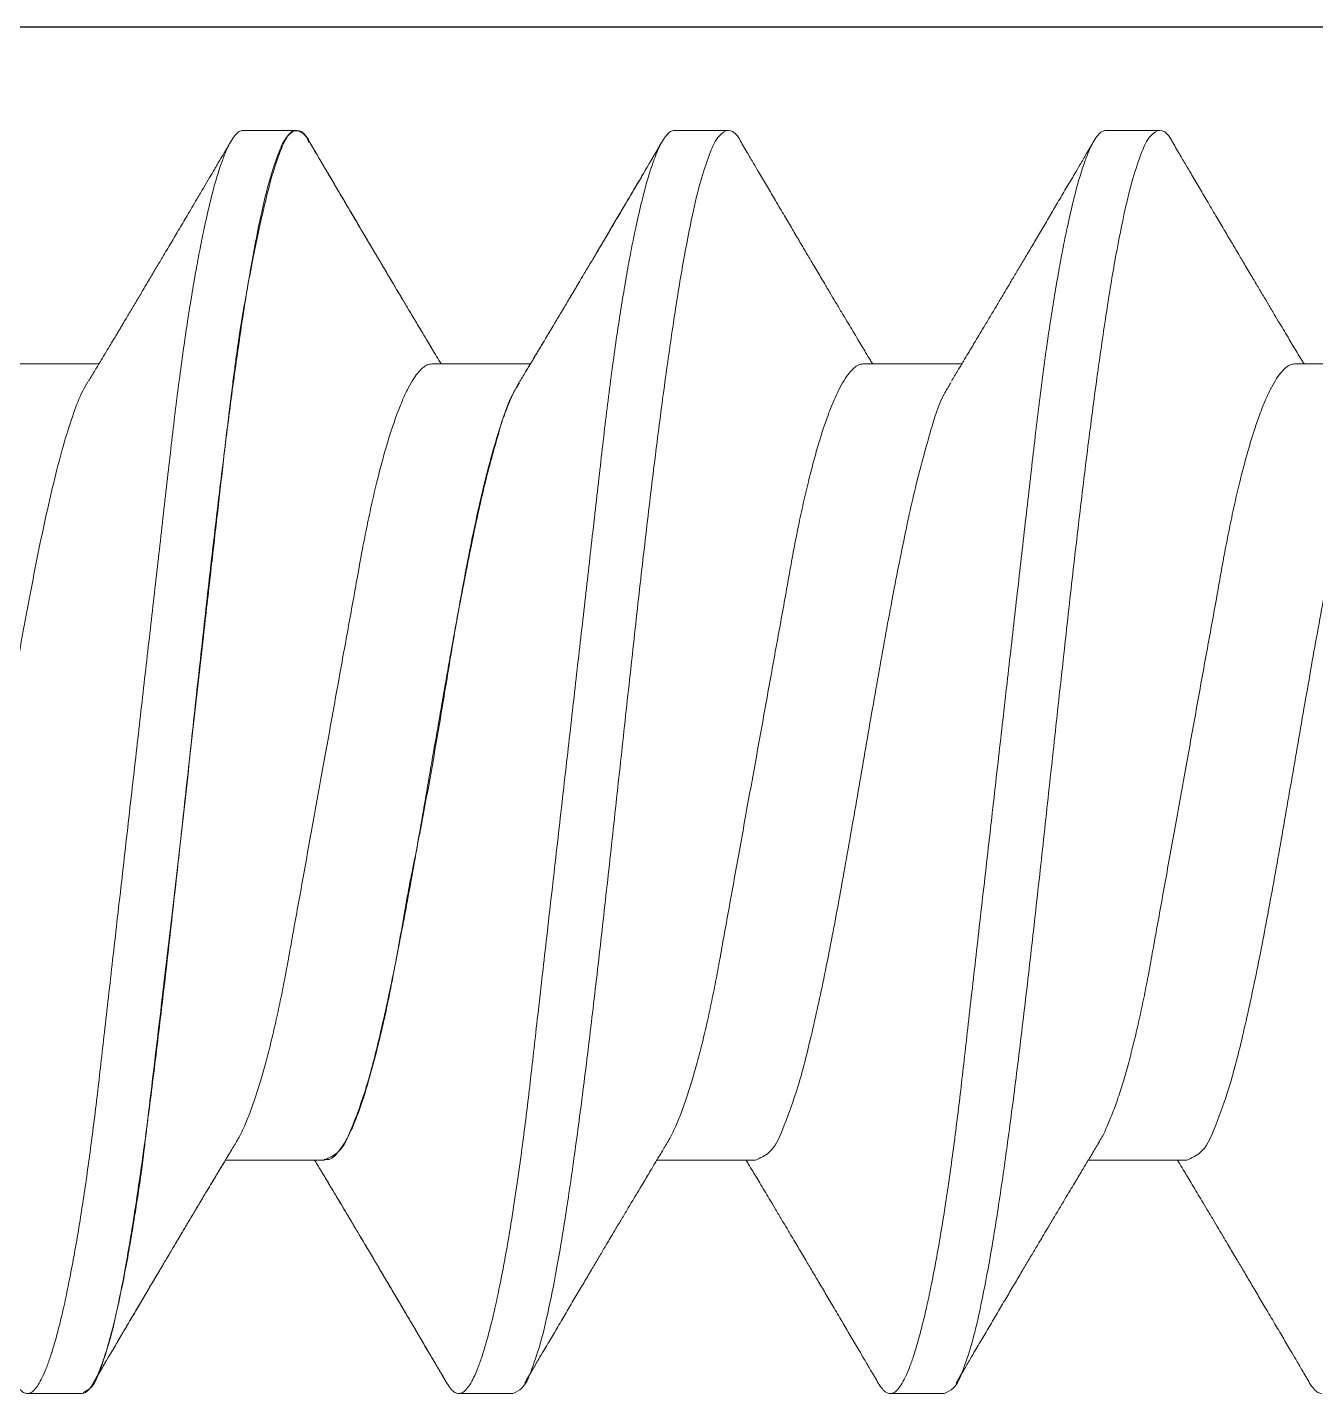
# Model space of a CAD drawing. Extents: x -82 to 113, y -82 to 93.
# Drawn here: x 25.0563 to 25.2235, y 69.8213 to 69.9987 of the extents above; entities that cross this region are included whole.
import ezdxf

# ---------------------------------------------------------------- set-up
doc = ezdxf.new("R2010")
doc.units = 0
doc.header["$MEASUREMENT"] = 0
doc.linetypes.add('SLD-Solid', pattern=[0])
doc.layers.get('0').update_dxf_attribs({"linetype": 'CONTINUOUS'})
doc.layers.add('Ballons', color=7, linetype='CONTINUOUS')
doc.layers.add('VENT', color=5, linetype='CONTINUOUS')

# ---------------------------------------------------------------- blocks, each defined once
blk = doc.blocks.new('NO 8 2 IN')
at = {"color": 7, "linetype": 'SLD-Solid', "lineweight": 15}
for p, q in [((0.7545, 0.082), (0.7475, 0.082)), ((0.8105, 0.082), (0.8035, 0.082)), ((0.8665, 0.082), (0.8595, 0.082)), ((0.8665, 0.082), (0.85953, 0.082)), ((0.73, 0.05169), (0.71721, 0.05169)), ((0.786, 0.05169), (0.77321, 0.05169)), ((0.842, 0.05169), (0.82921, 0.05169)), ((0.842, 0.05169), (0.82921, 0.05169)), ((0.898, 0.05169), (0.88521, 0.05169)), ((0.744, -0.05169), (0.75679, -0.05169)), ((0.8, -0.05169), (0.81279, -0.05169)), ((0.85597, -0.05169), (0.86879, -0.05169)), ((0.856, -0.05169), (0.86879, -0.05169)), ((0.7755, -0.082), (0.7825, -0.082)), ((0.8315, -0.082), (0.8385, -0.082)), ((0.8875, -0.082), (0.8945, -0.082)), ((0.8875, -0.082), (0.8945, -0.082))]:
    blk.add_line(p, q, dxfattribs=at)
for points, knots in [([(0.74586, 0.08045), (0.74599, 0.08074), (0.74631, 0.08144), (0.74752, 0.08233), (0.74907, 0.08107), (0.75001, 0.07885), (0.75118, 0.07537), (0.75228, 0.07064), (0.75343, 0.0647), (0.75457, 0.05766), (0.75572, 0.04964), (0.75688, 0.04077), (0.75803, 0.0312), (0.75919, 0.0211), (0.76034, 0.01064), (0.7615, 0), (0.76266, -0.01064), (0.76381, -0.0211), (0.76497, -0.03121), (0.76612, -0.04077), (0.76728, -0.04964), (0.76843, -0.05766), (0.76957, -0.06471), (0.77072, -0.07062), (0.77181, -0.07541), (0.77299, -0.07877), (0.77393, -0.08123), (0.77508, -0.0818), (0.7755, -0.082)], [0, 0, 0, 0, 0.0057312, 0.0137294, 0.0217283, 0.0358057, 0.0571924, 0.0858972, 0.1215754, 0.1636904, 0.2115661, 0.2644133, 0.3213499, 0.3814193, 0.4436088, 0.5068678, 0.5701267, 0.6323161, 0.6923852, 0.7493214, 0.8021681, 0.8500432, 0.8921576, 0.9278349, 0.956539, 0.9779248, 0.9920013, 1, 1, 1, 1]), ([(0.7545, 0.082), (0.75467, 0.08196), (0.75508, 0.08188), (0.75559, 0.08134), (0.75613, 0.08055), (0.75667, 0.07943), (0.75724, 0.078), (0.75782, 0.07624), (0.75839, 0.07424), (0.75894, 0.07201), (0.75949, 0.06959), (0.76004, 0.06692), (0.76058, 0.06404), (0.76111, 0.06094), (0.76166, 0.05756), (0.7622, 0.05389), (0.76274, 0.04995), (0.76326, 0.04587), (0.76376, 0.04167), (0.76425, 0.03731), (0.76477, 0.03278), (0.76529, 0.02821), (0.76581, 0.02362), (0.76633, 0.01904), (0.76687, 0.01436), (0.76741, 0.00962), (0.76795, 0.00482), (0.76852, -0.00015), (0.7691, -0.00526), (0.76969, -0.01048), (0.77028, -0.01564), (0.77086, -0.02071), (0.77142, -0.02565), (0.77197, -0.03045), (0.77248, -0.03495), (0.77296, -0.03915), (0.7734, -0.04309), (0.77387, -0.04691), (0.77435, -0.05063), (0.77485, -0.05422), (0.77538, -0.05776), (0.77593, -0.06122), (0.77652, -0.06456), (0.77711, -0.06766), (0.7777, -0.07048), (0.7783, -0.07301), (0.77889, -0.07524), (0.77946, -0.07712), (0.78001, -0.07865), (0.78052, -0.07985), (0.78102, -0.08079), (0.78151, -0.08145), (0.78198, -0.0819), (0.78234, -0.08197), (0.7825, -0.082)], [0, 0, 0, 0, 0.003092, 0.007218, 0.012848, 0.020196, 0.029358, 0.040369, 0.053221, 0.066587, 0.081415, 0.097635, 0.11516, 0.13389, 0.153715, 0.176448, 0.200174, 0.224724, 0.249924, 0.275906, 0.303091, 0.331379, 0.358168, 0.385658, 0.413725, 0.442232, 0.471038, 0.499995, 0.531578, 0.562966, 0.593969, 0.624401, 0.654092, 0.682884, 0.710636, 0.735058, 0.758527, 0.78147, 0.803831, 0.825476, 0.846274, 0.867849, 0.888108, 0.906911, 0.924131, 0.939662, 0.953422, 0.965357, 0.974673, 0.982441, 0.988705, 0.993557, 0.99719, 1, 1, 1, 1]), ([(0.80186, 0.08045), (0.80199, 0.08074), (0.80231, 0.08144), (0.80352, 0.08233), (0.80507, 0.08107), (0.80601, 0.07885), (0.80718, 0.07537), (0.80828, 0.07064), (0.80943, 0.0647), (0.81057, 0.05766), (0.81172, 0.04964), (0.81288, 0.04077), (0.81403, 0.0312), (0.81519, 0.0211), (0.81634, 0.01064), (0.8175, 0), (0.81866, -0.01064), (0.81981, -0.0211), (0.82097, -0.03121), (0.82212, -0.04077), (0.82328, -0.04964), (0.82443, -0.05766), (0.82557, -0.06471), (0.82672, -0.07062), (0.82781, -0.07541), (0.82899, -0.07877), (0.82993, -0.08123), (0.83108, -0.0818), (0.8315, -0.082)], [0, 0, 0, 0, 0.005731, 0.013729, 0.021728, 0.035806, 0.057192, 0.085897, 0.121575, 0.16369, 0.211566, 0.264413, 0.32135, 0.381419, 0.443609, 0.506868, 0.570127, 0.632316, 0.692385, 0.749321, 0.802168, 0.850043, 0.892158, 0.927835, 0.956539, 0.977925, 0.992002, 1, 1, 1, 1]), ([(0.8105, 0.082), (0.81067, 0.08196), (0.81108, 0.08188), (0.81159, 0.08134), (0.81213, 0.08055), (0.81267, 0.07943), (0.81324, 0.078), (0.81382, 0.07624), (0.81439, 0.07424), (0.81494, 0.07201), (0.81549, 0.06959), (0.81604, 0.06692), (0.81658, 0.06404), (0.81711, 0.06094), (0.81766, 0.05756), (0.8182, 0.05389), (0.81874, 0.04995), (0.81926, 0.04587), (0.81976, 0.04167), (0.82025, 0.03731), (0.82077, 0.03278), (0.82129, 0.02821), (0.82181, 0.02362), (0.82233, 0.01904), (0.82287, 0.01436), (0.82341, 0.00962), (0.82395, 0.00482), (0.82452, -0.00015), (0.8251, -0.00526), (0.82569, -0.01048), (0.82628, -0.01564), (0.82686, -0.02071), (0.82742, -0.02565), (0.82797, -0.03045), (0.82848, -0.03495), (0.82896, -0.03915), (0.8294, -0.04309), (0.82987, -0.04691), (0.83035, -0.05063), (0.83085, -0.05422), (0.83138, -0.05776), (0.83193, -0.06122), (0.83252, -0.06456), (0.83311, -0.06766), (0.8337, -0.07048), (0.8343, -0.07301), (0.83489, -0.07524), (0.83546, -0.07712), (0.83601, -0.07865), (0.83652, -0.07985), (0.83702, -0.08079), (0.83751, -0.08145), (0.83798, -0.0819), (0.83834, -0.08197), (0.8385, -0.082)], [0, 0, 0, 0, 0.003092, 0.007218, 0.012848, 0.020196, 0.029358, 0.040369, 0.053221, 0.066587, 0.081415, 0.097635, 0.11516, 0.13389, 0.153715, 0.176448, 0.200175, 0.224724, 0.249925, 0.275906, 0.303091, 0.331379, 0.358168, 0.385658, 0.413725, 0.442232, 0.471038, 0.499995, 0.531578, 0.562967, 0.593969, 0.624401, 0.654092, 0.682884, 0.710637, 0.735058, 0.758527, 0.78147, 0.803831, 0.825476, 0.846274, 0.867849, 0.888108, 0.906911, 0.924131, 0.939662, 0.953423, 0.965357, 0.974673, 0.982441, 0.988705, 0.993557, 0.99719, 1, 1, 1, 1]), ([(0.85786, 0.08045), (0.85799, 0.08074), (0.85831, 0.08144), (0.85952, 0.08233), (0.86107, 0.08107), (0.86201, 0.07885), (0.86318, 0.07537), (0.86428, 0.07064), (0.86543, 0.0647), (0.86657, 0.05766), (0.86772, 0.04964), (0.86888, 0.04077), (0.87003, 0.0312), (0.87119, 0.0211), (0.87234, 0.01064), (0.8735, 0), (0.87466, -0.01064), (0.87581, -0.0211), (0.87697, -0.03121), (0.87812, -0.04077), (0.87928, -0.04964), (0.88043, -0.05766), (0.88157, -0.06471), (0.88272, -0.07062), (0.88381, -0.07541), (0.885, -0.07875), (0.88587, -0.08116), (0.88692, -0.08168), (0.88724, -0.08185)], [0, 0, 0, 0, 0.005741, 0.013754, 0.021767, 0.035869, 0.057293, 0.086049, 0.12179, 0.163979, 0.21194, 0.26488, 0.321917, 0.382093, 0.444392, 0.507763, 0.571133, 0.633432, 0.693607, 0.750644, 0.803584, 0.851544, 0.893732, 0.929473, 0.958227, 0.979651, 0.993752, 1, 1, 1, 1]), ([(0.85793, 0.08041), (0.85812, 0.08085), (0.85848, 0.08171), (0.86026, 0.08222), (0.86147, 0.07989), (0.86259, 0.07684), (0.86388, 0.07178), (0.86496, 0.06668), (0.86576, 0.06251), (0.86618, 0.06019), (0.8664, 0.05897), (0.86651, 0.05835), (0.86657, 0.05803), (0.8666, 0.05788), (0.86661, 0.0578), (0.86662, 0.05776), (0.86662, 0.05774), (0.86662, 0.05773), (0.86662, 0.05772), (0.86662, 0.05772), (0.86662, 0.05772), (0.86662, 0.05772), (0.86672, 0.05703), (0.86692, 0.05588), (0.86716, 0.05417), (0.8674, 0.05248), (0.86767, 0.05045), (0.86798, 0.04808), (0.86832, 0.04532), (0.8687, 0.04217), (0.8692, 0.03776), (0.86987, 0.0319), (0.87072, 0.02442), (0.87179, 0.01508), (0.87301, 0.00415), (0.87436, -0.00798), (0.87571, -0.01994), (0.87706, -0.0313), (0.87814, -0.04029), (0.87885, -0.04621), (0.87918, -0.04903), (0.87935, -0.0504), (0.87943, -0.05108), (0.87947, -0.05141), (0.87949, -0.05158), (0.8795, -0.05166), (0.8795, -0.0517), (0.8795, -0.05172), (0.87951, -0.05173), (0.87951, -0.05174), (0.87951, -0.05174), (0.87951, -0.05174), (0.87953, -0.0519), (0.87957, -0.05228), (0.87966, -0.05293), (0.87977, -0.05374), (0.88005, -0.05565), (0.88045, -0.05825), (0.881, -0.06161), (0.88155, -0.06478), (0.88233, -0.06881), (0.88327, -0.07305), (0.88436, -0.07695), (0.88531, -0.07952), (0.88613, -0.08101), (0.88682, -0.08185), (0.88732, -0.08196), (0.8875, -0.082)], [0, 0, 0, 0, 0.008288, 0.015815, 0.02672, 0.047073, 0.077224, 0.116716, 0.13973, 0.152002, 0.158323, 0.161529, 0.163143, 0.163953, 0.164359, 0.164562, 0.164663, 0.164714, 0.164739, 0.164752, 0.164758, 0.164762, 0.164765, 0.17707, 0.185225, 0.195238, 0.207216, 0.221279, 0.23755, 0.256156, 0.277217, 0.315911, 0.360164, 0.409986, 0.481747, 0.554052, 0.625314, 0.693969, 0.755924, 0.785062, 0.799105, 0.805988, 0.809393, 0.811087, 0.811931, 0.812353, 0.812564, 0.812669, 0.812722, 0.812748, 0.812761, 0.812768, 0.812771, 0.815653, 0.819509, 0.824314, 0.830037, 0.853487, 0.870809, 0.889988, 0.91033, 0.943276, 0.966454, 0.981801, 0.99127, 0.996748, 1, 1, 1, 1]), ([(0.8665, 0.082), (0.86667, 0.08196), (0.86708, 0.08188), (0.86759, 0.08134), (0.86813, 0.08055), (0.86867, 0.07943), (0.86924, 0.078), (0.86982, 0.07624), (0.87039, 0.07424), (0.87094, 0.07201), (0.87149, 0.06959), (0.87204, 0.06692), (0.87258, 0.06404), (0.87311, 0.06094), (0.87366, 0.05756), (0.8742, 0.05389), (0.87474, 0.04995), (0.87526, 0.04587), (0.87576, 0.04167), (0.87625, 0.03731), (0.87677, 0.03278), (0.87729, 0.02821), (0.87781, 0.02362), (0.87833, 0.01904), (0.87887, 0.01436), (0.87941, 0.00962), (0.87995, 0.00482), (0.88052, -0.00015), (0.8811, -0.00526), (0.88169, -0.01048), (0.88228, -0.01564), (0.88286, -0.02071), (0.88342, -0.02565), (0.88397, -0.03045), (0.88448, -0.03495), (0.88496, -0.03915), (0.8854, -0.04309), (0.88587, -0.04691), (0.88635, -0.05063), (0.88685, -0.05422), (0.88738, -0.05776), (0.88793, -0.06122), (0.88852, -0.06456), (0.88911, -0.06766), (0.8897, -0.07048), (0.8903, -0.07301), (0.89089, -0.07524), (0.89146, -0.07712), (0.89201, -0.07865), (0.89252, -0.07985), (0.89302, -0.08079), (0.89351, -0.08145), (0.89398, -0.0819), (0.89434, -0.08197), (0.8945, -0.082)], [0, 0, 0, 0, 0.003092, 0.007218, 0.012848, 0.020196, 0.029358, 0.040369, 0.053221, 0.066587, 0.081415, 0.097635, 0.11516, 0.13389, 0.153715, 0.176448, 0.200175, 0.224724, 0.249925, 0.275906, 0.303091, 0.331379, 0.358168, 0.385658, 0.413725, 0.442232, 0.471038, 0.499995, 0.531578, 0.562967, 0.593969, 0.624401, 0.654092, 0.682884, 0.710637, 0.735058, 0.758527, 0.78147, 0.803831, 0.825476, 0.846274, 0.867849, 0.888108, 0.906911, 0.924131, 0.939662, 0.953423, 0.965357, 0.974673, 0.982441, 0.988705, 0.993557, 0.99719, 1, 1, 1, 1]), ([(0.8665, 0.082), (0.86667, 0.08196), (0.86708, 0.08188), (0.86759, 0.08134), (0.86813, 0.08055), (0.86867, 0.07943), (0.86924, 0.078), (0.86982, 0.07624), (0.87039, 0.07424), (0.87094, 0.07201), (0.87149, 0.06959), (0.87204, 0.06692), (0.87258, 0.06404), (0.87311, 0.06094), (0.87366, 0.05756), (0.8742, 0.05389), (0.87474, 0.04995), (0.87526, 0.04587), (0.87576, 0.04167), (0.87625, 0.03731), (0.87677, 0.03278), (0.87729, 0.02821), (0.87781, 0.02362), (0.87833, 0.01904), (0.87887, 0.01436), (0.87941, 0.00962), (0.87995, 0.00482), (0.88052, -0.00015), (0.8811, -0.00526), (0.88169, -0.01048), (0.88228, -0.01564), (0.88286, -0.02071), (0.88342, -0.02565), (0.88397, -0.03045), (0.88448, -0.03495), (0.88496, -0.03915), (0.8854, -0.04309), (0.88587, -0.04691), (0.88635, -0.05063), (0.88685, -0.05422), (0.88738, -0.05776), (0.88793, -0.06122), (0.88852, -0.06456), (0.88911, -0.06766), (0.8897, -0.07048), (0.8903, -0.07301), (0.89089, -0.07524), (0.89146, -0.07712), (0.89201, -0.07865), (0.89252, -0.07985), (0.89302, -0.08079), (0.89351, -0.08145), (0.89398, -0.0819), (0.89434, -0.08197), (0.8945, -0.082)], [0, 0, 0, 0, 0.0030922, 0.0072181, 0.0128484, 0.0201962, 0.0293579, 0.0403687, 0.0532214, 0.0665875, 0.0814155, 0.097635, 0.1151599, 0.1338904, 0.1537149, 0.1764479, 0.2001745, 0.2247242, 0.2499245, 0.2759056, 0.3030907, 0.3313793, 0.3581676, 0.385658, 0.4137247, 0.4422324, 0.4710383, 0.4999946, 0.5315781, 0.5629665, 0.5939686, 0.6244012, 0.6540923, 0.6828844, 0.7106365, 0.7350577, 0.7585265, 0.7814702, 0.803831, 0.825476, 0.8462743, 0.8678486, 0.8881084, 0.906911, 0.9241308, 0.9396618, 0.9534224, 0.9653573, 0.9746726, 0.982441, 0.9887047, 0.9935572, 0.9971898, 1, 1, 1, 1]), ([(0.74594, 0.08062), (0.74562, 0.08006), (0.74501, 0.07903), (0.74418, 0.07762), (0.74351, 0.07648), (0.74295, 0.07553), (0.74226, 0.07436), (0.74136, 0.07282), (0.74027, 0.07098), (0.73921, 0.06918), (0.73823, 0.06752), (0.7373, 0.06596), (0.73653, 0.06465), (0.73591, 0.06361), (0.73539, 0.06273), (0.73479, 0.06173), (0.73412, 0.0606), (0.73339, 0.05936), (0.73267, 0.05816), (0.73198, 0.057), (0.73133, 0.05592), (0.73074, 0.05493), (0.73019, 0.05401), (0.72965, 0.05311), (0.72919, 0.05234), (0.72889, 0.05184), (0.72879, 0.05169)], [0, 0, 0, 0, 0.057982, 0.10656, 0.145743, 0.175978, 0.205039, 0.267031, 0.335196, 0.395553, 0.453065, 0.507733, 0.55728, 0.588303, 0.615909, 0.648764, 0.691919, 0.733036, 0.777294, 0.817401, 0.853077, 0.889788, 0.920247, 0.948394, 0.983846, 1, 1, 1, 1]), ([(0.77456, 0.04945), (0.77428, 0.04991), (0.77375, 0.05078), (0.77303, 0.05198), (0.77243, 0.05298), (0.77191, 0.05385), (0.7714, 0.05471), (0.77082, 0.05567), (0.77014, 0.05681), (0.7694, 0.05805), (0.76864, 0.05932), (0.76793, 0.06051), (0.76732, 0.06153), (0.76683, 0.06237), (0.7664, 0.06309), (0.766, 0.06377), (0.76543, 0.06472), (0.76468, 0.06599), (0.76374, 0.06758), (0.76273, 0.06928), (0.7617, 0.07104), (0.76081, 0.07255), (0.76009, 0.07376), (0.75957, 0.07465), (0.75905, 0.07552), (0.75849, 0.07647), (0.75782, 0.07762), (0.75699, 0.07903), (0.75639, 0.08006), (0.75606, 0.08062)], [0, 0, 0, 0, 0.0451999, 0.083899, 0.1160726, 0.1417319, 0.1675755, 0.1986995, 0.2351164, 0.2768371, 0.3186332, 0.3576857, 0.3906104, 0.417396, 0.4384372, 0.4596495, 0.4829884, 0.5298514, 0.5815664, 0.6360157, 0.6932004, 0.7506903, 0.7808665, 0.8094736, 0.8365085, 0.8645782, 0.9009622, 0.9460993, 1, 1, 1, 1]), ([(0.80194, 0.08062), (0.80162, 0.08006), (0.80101, 0.07903), (0.80018, 0.07762), (0.79951, 0.07648), (0.79895, 0.07553), (0.79826, 0.07436), (0.79736, 0.07282), (0.79627, 0.07098), (0.79521, 0.06918), (0.79423, 0.06752), (0.7933, 0.06596), (0.79253, 0.06465), (0.79191, 0.06361), (0.79139, 0.06273), (0.79079, 0.06173), (0.79012, 0.0606), (0.78939, 0.05936), (0.78867, 0.05816), (0.78798, 0.057), (0.78733, 0.05592), (0.78674, 0.05493), (0.78619, 0.05401), (0.78565, 0.05311), (0.78519, 0.05234), (0.78489, 0.05184), (0.78479, 0.05169)], [0, 0, 0, 0, 0.057982, 0.10656, 0.145743, 0.175978, 0.205039, 0.267031, 0.335195, 0.395552, 0.453065, 0.507733, 0.557279, 0.588303, 0.615909, 0.648764, 0.691919, 0.733036, 0.777294, 0.8174, 0.853077, 0.889787, 0.920247, 0.948394, 0.983846, 1, 1, 1, 1]), ([(0.83056, 0.04945), (0.83028, 0.04991), (0.82975, 0.05078), (0.82903, 0.05198), (0.82843, 0.05298), (0.82791, 0.05385), (0.8274, 0.05471), (0.82682, 0.05567), (0.82614, 0.05681), (0.8254, 0.05805), (0.82464, 0.05932), (0.82393, 0.06051), (0.82332, 0.06153), (0.82283, 0.06237), (0.8224, 0.06309), (0.822, 0.06377), (0.82143, 0.06472), (0.82068, 0.06599), (0.81974, 0.06758), (0.81873, 0.06928), (0.8177, 0.07104), (0.81681, 0.07255), (0.81609, 0.07376), (0.81557, 0.07465), (0.81505, 0.07552), (0.81449, 0.07647), (0.81382, 0.07762), (0.81299, 0.07903), (0.81239, 0.08006), (0.81206, 0.08062)], [0, 0, 0, 0, 0.045199, 0.083899, 0.116073, 0.141732, 0.167575, 0.1987, 0.235116, 0.276837, 0.318633, 0.357685, 0.39061, 0.417395, 0.438437, 0.45965, 0.482988, 0.529851, 0.581566, 0.636015, 0.6932, 0.75069, 0.780866, 0.809473, 0.836508, 0.864578, 0.900962, 0.946099, 1, 1, 1, 1]), ([(0.83056, 0.04945), (0.83028, 0.04991), (0.82977, 0.05076), (0.82909, 0.05188), (0.82857, 0.05275), (0.82815, 0.05345), (0.82778, 0.05406), (0.82728, 0.0549), (0.82662, 0.056), (0.82585, 0.05729), (0.82508, 0.05858), (0.82428, 0.05993), (0.82344, 0.06134), (0.82263, 0.06269), (0.82194, 0.06386), (0.82129, 0.06496), (0.82066, 0.06602), (0.82002, 0.06711), (0.81932, 0.06828), (0.8185, 0.06968), (0.8175, 0.07137), (0.81634, 0.07334), (0.81504, 0.07555), (0.81359, 0.078), (0.81258, 0.07972), (0.81206, 0.08062)], [0, 0, 0, 0, 0.045353, 0.081555, 0.108572, 0.129196, 0.148888, 0.167788, 0.210444, 0.254777, 0.291591, 0.335499, 0.384247, 0.427876, 0.465291, 0.496675, 0.533955, 0.567023, 0.601469, 0.646254, 0.701492, 0.764493, 0.835236, 0.913735, 1, 1, 1, 1]), ([(0.85794, 0.08062), (0.85762, 0.08006), (0.85701, 0.07903), (0.85618, 0.07762), (0.85551, 0.07648), (0.85495, 0.07553), (0.85426, 0.07436), (0.85336, 0.07282), (0.85227, 0.07098), (0.85121, 0.06918), (0.85023, 0.06752), (0.8493, 0.06596), (0.84853, 0.06465), (0.84791, 0.06361), (0.84739, 0.06273), (0.84679, 0.06173), (0.84612, 0.0606), (0.84539, 0.05936), (0.84467, 0.05816), (0.84398, 0.057), (0.84333, 0.05592), (0.84274, 0.05493), (0.84219, 0.05401), (0.84165, 0.05311), (0.84119, 0.05234), (0.84089, 0.05184), (0.84079, 0.05169)], [0, 0, 0, 0, 0.057982, 0.10656, 0.145743, 0.175979, 0.205039, 0.267031, 0.335196, 0.395553, 0.453065, 0.507733, 0.55728, 0.588303, 0.615909, 0.648764, 0.691919, 0.733036, 0.777295, 0.817401, 0.853077, 0.889788, 0.920247, 0.948394, 0.983846, 1, 1, 1, 1]), ([(0.85794, 0.08062), (0.8575, 0.07986), (0.85666, 0.07844), (0.8555, 0.07646), (0.85451, 0.07477), (0.8537, 0.0734), (0.85306, 0.07233), (0.8526, 0.07154), (0.85226, 0.07096), (0.85188, 0.07032), (0.85137, 0.06946), (0.85064, 0.06821), (0.84978, 0.06677), (0.84889, 0.06527), (0.84789, 0.06357), (0.84671, 0.06159), (0.84531, 0.05923), (0.84411, 0.05722), (0.84313, 0.05559), (0.84238, 0.05433), (0.8416, 0.05302), (0.84105, 0.05212), (0.84079, 0.05169)], [0, 0, 0, 0, 0.078557, 0.146928, 0.205127, 0.253171, 0.28911, 0.316082, 0.334103, 0.349938, 0.382039, 0.422951, 0.47932, 0.53159, 0.578742, 0.655255, 0.736752, 0.823805, 0.864701, 0.906202, 0.954829, 1, 1, 1, 1]), ([(0.88656, 0.04945), (0.88627, 0.04993), (0.88572, 0.05083), (0.88496, 0.05209), (0.88429, 0.05321), (0.88372, 0.05417), (0.88324, 0.05496), (0.88288, 0.05556), (0.88258, 0.05606), (0.8823, 0.05653), (0.88186, 0.05727), (0.88124, 0.05832), (0.88042, 0.05968), (0.87955, 0.06115), (0.87867, 0.06264), (0.8778, 0.06411), (0.87686, 0.06568), (0.87586, 0.06737), (0.87474, 0.06926), (0.87357, 0.07125), (0.8725, 0.07307), (0.87157, 0.07464), (0.87087, 0.07583), (0.87031, 0.07678), (0.86983, 0.0776), (0.86936, 0.0784), (0.86875, 0.07943), (0.8683, 0.0802), (0.86806, 0.08062)], [0, 0, 0, 0, 0.046389, 0.087179, 0.122346, 0.154449, 0.179736, 0.198192, 0.212685, 0.227819, 0.243656, 0.283769, 0.329025, 0.374915, 0.424937, 0.472362, 0.516088, 0.57665, 0.634995, 0.697606, 0.767583, 0.81008, 0.848361, 0.882214, 0.901107, 0.926387, 0.959349, 1, 1, 1, 1]), ([(0.73, 0.05169), (0.7302, 0.05166), (0.73064, 0.05159), (0.73127, 0.05114), (0.7319, 0.05045), (0.73256, 0.04949), (0.73323, 0.04825), (0.7339, 0.04678), (0.73456, 0.04508), (0.73522, 0.0432), (0.73587, 0.0411), (0.73651, 0.0388), (0.73716, 0.03628), (0.7378, 0.03355), (0.73842, 0.03063), (0.73902, 0.0276), (0.73959, 0.02443), (0.74018, 0.02113), (0.74079, 0.01775), (0.74142, 0.0143), (0.74205, 0.01082), (0.74269, 0.00726), (0.74334, 0.00364), (0.74401, -0.00007), (0.7447, -0.00386), (0.74539, -0.00769), (0.74607, -0.01146), (0.74673, -0.01513), (0.74737, -0.01868), (0.74798, -0.02203), (0.74854, -0.02517), (0.74908, -0.02813), (0.74965, -0.03098), (0.75024, -0.03372), (0.75087, -0.03639), (0.75152, -0.03894), (0.75221, -0.04135), (0.7529, -0.04355), (0.75359, -0.0455), (0.75429, -0.0472), (0.75488, -0.04849), (0.7553, -0.04919), (0.75545, -0.04943)], [0, 0, 0, 0, 0.00566, 0.012578, 0.021366, 0.032352, 0.04569, 0.061424, 0.078423, 0.097441, 0.118359, 0.141021, 0.165246, 0.192421, 0.220865, 0.250311, 0.2806, 0.312419, 0.345788, 0.378482, 0.412166, 0.446614, 0.481581, 0.516811, 0.554171, 0.591217, 0.627644, 0.663165, 0.697515, 0.730461, 0.760059, 0.788419, 0.816064, 0.842792, 0.868376, 0.894021, 0.917895, 0.939784, 0.95951, 0.976938, 0.991987, 1, 1, 1, 1]), ([(0.786, 0.05169), (0.7862, 0.05166), (0.78664, 0.05159), (0.78727, 0.05114), (0.7879, 0.05045), (0.78856, 0.04949), (0.78923, 0.04825), (0.7899, 0.04678), (0.79056, 0.04508), (0.79122, 0.0432), (0.79187, 0.0411), (0.79251, 0.0388), (0.79316, 0.03628), (0.7938, 0.03355), (0.79442, 0.03063), (0.79502, 0.0276), (0.79559, 0.02443), (0.79618, 0.02113), (0.79679, 0.01775), (0.79742, 0.0143), (0.79805, 0.01082), (0.79869, 0.00726), (0.79934, 0.00364), (0.80001, -0.00007), (0.8007, -0.00386), (0.80139, -0.00769), (0.80207, -0.01146), (0.80273, -0.01513), (0.80337, -0.01868), (0.80398, -0.02203), (0.80454, -0.02517), (0.80508, -0.02813), (0.80565, -0.03098), (0.80624, -0.03372), (0.80687, -0.03639), (0.80752, -0.03894), (0.80821, -0.04135), (0.8089, -0.04355), (0.80959, -0.0455), (0.81029, -0.0472), (0.81088, -0.04849), (0.8113, -0.04919), (0.81145, -0.04943)], [0, 0, 0, 0, 0.0056599, 0.0125775, 0.0213656, 0.0323516, 0.0456897, 0.0614235, 0.0784225, 0.0974411, 0.1183588, 0.1410211, 0.1652461, 0.1924205, 0.2208649, 0.2503105, 0.2805998, 0.3124188, 0.3457879, 0.3784824, 0.4121662, 0.4466137, 0.4815809, 0.5168112, 0.5541709, 0.5912169, 0.6276443, 0.663165, 0.6975153, 0.7304612, 0.760059, 0.7884191, 0.8160641, 0.8427916, 0.8683764, 0.8940213, 0.9178954, 0.9397845, 0.9595098, 0.9769376, 0.9919873, 1, 1, 1, 1]), ([(0.842, 0.05169), (0.8422, 0.05166), (0.84264, 0.05159), (0.84327, 0.05114), (0.8439, 0.05045), (0.84456, 0.04949), (0.84523, 0.04825), (0.8459, 0.04678), (0.84656, 0.04508), (0.84722, 0.0432), (0.84787, 0.0411), (0.84851, 0.0388), (0.84916, 0.03628), (0.8498, 0.03355), (0.85042, 0.03063), (0.85102, 0.0276), (0.85159, 0.02443), (0.85218, 0.02113), (0.85279, 0.01775), (0.85342, 0.0143), (0.85405, 0.01082), (0.85469, 0.00726), (0.85534, 0.00364), (0.85601, -0.00007), (0.8567, -0.00386), (0.85739, -0.00769), (0.85807, -0.01146), (0.85873, -0.01513), (0.85937, -0.01868), (0.85998, -0.02203), (0.86054, -0.02517), (0.86108, -0.02813), (0.86165, -0.03098), (0.86224, -0.03372), (0.86287, -0.03639), (0.86352, -0.03894), (0.86421, -0.04135), (0.8649, -0.04355), (0.86559, -0.0455), (0.86629, -0.0472), (0.86688, -0.04849), (0.8673, -0.04919), (0.86745, -0.04943)], [0, 0, 0, 0, 0.00566, 0.012578, 0.021366, 0.032352, 0.04569, 0.061424, 0.078423, 0.097441, 0.118359, 0.141021, 0.165246, 0.192421, 0.220865, 0.250311, 0.2806, 0.312419, 0.345788, 0.378482, 0.412166, 0.446614, 0.481581, 0.516811, 0.554171, 0.591217, 0.627644, 0.663165, 0.697515, 0.730461, 0.760059, 0.788419, 0.816064, 0.842792, 0.868377, 0.894021, 0.917895, 0.939784, 0.95951, 0.976938, 0.991987, 1, 1, 1, 1]), ([(0.842, 0.05169), (0.8422, 0.05166), (0.84264, 0.05159), (0.84327, 0.05114), (0.8439, 0.05045), (0.84456, 0.04949), (0.84523, 0.04825), (0.8459, 0.04678), (0.84656, 0.04508), (0.84722, 0.0432), (0.84787, 0.0411), (0.84851, 0.0388), (0.84916, 0.03628), (0.8498, 0.03355), (0.85042, 0.03063), (0.85102, 0.0276), (0.85159, 0.02443), (0.85218, 0.02113), (0.85279, 0.01775), (0.85342, 0.0143), (0.85405, 0.01082), (0.85469, 0.00726), (0.85534, 0.00364), (0.85601, -0.00007), (0.8567, -0.00386), (0.85739, -0.00769), (0.85807, -0.01146), (0.85873, -0.01513), (0.85937, -0.01868), (0.85998, -0.02203), (0.86054, -0.02517), (0.86108, -0.02813), (0.86165, -0.03098), (0.86224, -0.03372), (0.86287, -0.03639), (0.86352, -0.03894), (0.86421, -0.04135), (0.8649, -0.04355), (0.86559, -0.0455), (0.86629, -0.0472), (0.86688, -0.04849), (0.8673, -0.04919), (0.86745, -0.04943)], [0, 0, 0, 0, 0.00566, 0.012578, 0.021366, 0.032352, 0.04569, 0.061424, 0.078423, 0.097441, 0.118359, 0.141021, 0.165246, 0.19242, 0.220865, 0.25031, 0.2806, 0.312418, 0.345788, 0.378482, 0.412166, 0.446613, 0.48158, 0.516811, 0.55417, 0.591216, 0.627643, 0.663164, 0.697514, 0.73046, 0.760058, 0.788418, 0.816063, 0.84279, 0.868375, 0.89402, 0.917894, 0.939783, 0.959508, 0.976936, 0.991986, 1, 1, 1, 1]), ([(0.71863, 0.04922), (0.71893, 0.04874), (0.72014, 0.04681), (0.72141, 0.04246), (0.72318, 0.03613), (0.72485, 0.02837), (0.72657, 0.01954), (0.72828, 0.00996), (0.73, 0), (0.73172, -0.00996), (0.73343, -0.01954), (0.73514, -0.02838), (0.73685, -0.0361), (0.7385, -0.04254), (0.74024, -0.04717), (0.74168, -0.05064), (0.74337, -0.0514), (0.744, -0.05169)], [0, 0, 0, 0, 0.016211, 0.064626, 0.128031, 0.204413, 0.291076, 0.384847, 0.48225, 0.579652, 0.673423, 0.760083, 0.836464, 0.899866, 0.948278, 0.98085, 1, 1, 1, 1]), ([(0.77463, 0.04922), (0.77493, 0.04874), (0.77614, 0.04681), (0.77741, 0.04246), (0.77918, 0.03613), (0.78085, 0.02837), (0.78257, 0.01954), (0.78428, 0.00996), (0.786, 0), (0.78772, -0.00996), (0.78943, -0.01954), (0.79114, -0.02838), (0.79285, -0.0361), (0.7945, -0.04254), (0.79624, -0.04717), (0.79768, -0.05064), (0.79937, -0.0514), (0.8, -0.05169)], [0, 0, 0, 0, 0.016211, 0.064626, 0.128031, 0.204413, 0.291076, 0.384847, 0.48225, 0.579652, 0.673423, 0.760083, 0.836464, 0.899866, 0.948278, 0.98085, 1, 1, 1, 1]), ([(0.8306, 0.04945), (0.83097, 0.04876), (0.83188, 0.04705), (0.83304, 0.04382), (0.83415, 0.04018), (0.83514, 0.03637), (0.83617, 0.03196), (0.83731, 0.02643), (0.83854, 0.01976), (0.83975, 0.01261), (0.84096, 0.00512), (0.8423, -0.00255), (0.84338, -0.00832), (0.84413, -0.01213), (0.84446, -0.01375), (0.84474, -0.01511), (0.84507, -0.01686), (0.84556, -0.01963), (0.84622, -0.0234), (0.84689, -0.02713), (0.84755, -0.03046), (0.84818, -0.03342), (0.84903, -0.03708), (0.85009, -0.04113), (0.85137, -0.0452), (0.85266, -0.0484), (0.8539, -0.05041), (0.85511, -0.05174), (0.85582, -0.05159), (0.85597, -0.05156)], [0, 0, 0, 0, 0.0222964, 0.0549502, 0.0975425, 0.1306887, 0.1669662, 0.2265783, 0.2913754, 0.3600535, 0.4330742, 0.5076135, 0.5817689, 0.6000607, 0.6182046, 0.6289887, 0.6394203, 0.6689217, 0.7091003, 0.7482903, 0.7768622, 0.8057724, 0.8346003, 0.8837241, 0.9246536, 0.9567822, 0.9800164, 0.9955232, 1, 1, 1, 1]), ([(0.83063, 0.04922), (0.83093, 0.04874), (0.83214, 0.04681), (0.83341, 0.04246), (0.83518, 0.03613), (0.83685, 0.02837), (0.83857, 0.01954), (0.84028, 0.00996), (0.842, 0), (0.84372, -0.00996), (0.84543, -0.01954), (0.84714, -0.02838), (0.84885, -0.0361), (0.8505, -0.04254), (0.85224, -0.04717), (0.85368, -0.05064), (0.85537, -0.0514), (0.856, -0.05169)], [0, 0, 0, 0, 0.016211, 0.064626, 0.128031, 0.204413, 0.291075, 0.384847, 0.48225, 0.579652, 0.673423, 0.760083, 0.836464, 0.899866, 0.948278, 0.98085, 1, 1, 1, 1]), ([(0.88663, 0.04935), (0.88687, 0.04896), (0.88765, 0.04767), (0.88859, 0.04505), (0.88975, 0.04147), (0.89085, 0.03729), (0.89235, 0.03091), (0.89408, 0.02228), (0.89602, 0.01161), (0.89786, 0.00098), (0.89959, -0.00906), (0.90121, -0.01816), (0.90272, -0.02609), (0.90412, -0.03276), (0.90541, -0.03818), (0.90658, -0.04242), (0.9077, -0.04583), (0.90877, -0.04841), (0.90982, -0.0502), (0.91072, -0.05122), (0.91142, -0.05161), (0.91184, -0.05168), (0.91196, -0.05169), (0.912, -0.05169)], [0, 0, 0, 0, 0.012925, 0.04286, 0.078968, 0.120332, 0.165947, 0.265875, 0.371123, 0.475227, 0.573222, 0.661694, 0.73866, 0.803355, 0.855965, 0.897367, 0.928888, 0.95826, 0.976717, 0.987833, 0.996617, 0.998881, 1, 1, 1, 1]), ([(0.75544, -0.04945), (0.75572, -0.04991), (0.75625, -0.05078), (0.75697, -0.05198), (0.75757, -0.05298), (0.75809, -0.05385), (0.7586, -0.05471), (0.75918, -0.05567), (0.75986, -0.05681), (0.7606, -0.05805), (0.76136, -0.05932), (0.76207, -0.06051), (0.76268, -0.06153), (0.76317, -0.06237), (0.7636, -0.06309), (0.764, -0.06377), (0.76457, -0.06472), (0.76532, -0.06599), (0.76626, -0.06758), (0.76727, -0.06928), (0.7683, -0.07104), (0.76919, -0.07255), (0.76991, -0.07376), (0.77043, -0.07465), (0.77095, -0.07552), (0.77151, -0.07647), (0.77218, -0.07762), (0.77301, -0.07903), (0.77361, -0.08006), (0.77394, -0.08062)], [0, 0, 0, 0, 0.045199, 0.083899, 0.116073, 0.141732, 0.167575, 0.1987, 0.235116, 0.276837, 0.318633, 0.357685, 0.39061, 0.417395, 0.438437, 0.45965, 0.482988, 0.529851, 0.581566, 0.636015, 0.6932, 0.75069, 0.780866, 0.809473, 0.836508, 0.864578, 0.900962, 0.946099, 1, 1, 1, 1]), ([(0.81144, -0.04945), (0.81172, -0.04991), (0.81225, -0.05078), (0.81297, -0.05198), (0.81357, -0.05298), (0.81409, -0.05385), (0.8146, -0.05471), (0.81518, -0.05567), (0.81586, -0.05681), (0.8166, -0.05805), (0.81736, -0.05932), (0.81807, -0.06051), (0.81868, -0.06153), (0.81917, -0.06237), (0.8196, -0.06309), (0.82, -0.06377), (0.82057, -0.06472), (0.82132, -0.06599), (0.82226, -0.06758), (0.82327, -0.06928), (0.8243, -0.07104), (0.82519, -0.07255), (0.82591, -0.07376), (0.82643, -0.07465), (0.82695, -0.07552), (0.82751, -0.07647), (0.82818, -0.07762), (0.82901, -0.07903), (0.82961, -0.08006), (0.82994, -0.08062)], [0, 0, 0, 0, 0.0452, 0.083899, 0.116073, 0.141732, 0.167575, 0.1987, 0.235116, 0.276837, 0.318633, 0.357686, 0.39061, 0.417396, 0.438437, 0.45965, 0.482988, 0.529851, 0.581566, 0.636016, 0.6932, 0.75069, 0.780867, 0.809474, 0.836508, 0.864578, 0.900962, 0.946099, 1, 1, 1, 1]), ([(0.86744, -0.04945), (0.86772, -0.04991), (0.86825, -0.05078), (0.86897, -0.05198), (0.86957, -0.05298), (0.87009, -0.05385), (0.8706, -0.05471), (0.87118, -0.05567), (0.87186, -0.05681), (0.8726, -0.05805), (0.87336, -0.05932), (0.87407, -0.06051), (0.87468, -0.06153), (0.87517, -0.06237), (0.8756, -0.06309), (0.876, -0.06377), (0.87657, -0.06472), (0.87732, -0.06599), (0.87826, -0.06758), (0.87927, -0.06928), (0.8803, -0.07104), (0.88119, -0.07255), (0.88191, -0.07376), (0.88243, -0.07465), (0.88295, -0.07552), (0.88351, -0.07647), (0.88418, -0.07762), (0.88501, -0.07903), (0.88561, -0.08006), (0.88594, -0.08062)], [0, 0, 0, 0, 0.045199, 0.083899, 0.116073, 0.141731, 0.167575, 0.1987, 0.235116, 0.276837, 0.318633, 0.357685, 0.39061, 0.417395, 0.438437, 0.459649, 0.482988, 0.529851, 0.581566, 0.636015, 0.6932, 0.75069, 0.780866, 0.809473, 0.836508, 0.864578, 0.900962, 0.946099, 1, 1, 1, 1]), ([(0.86744, -0.04945), (0.86772, -0.04991), (0.86823, -0.05076), (0.86891, -0.05188), (0.86943, -0.05275), (0.86985, -0.05345), (0.87022, -0.05406), (0.87072, -0.0549), (0.87138, -0.056), (0.87215, -0.05729), (0.87292, -0.05858), (0.87372, -0.05993), (0.87456, -0.06134), (0.87537, -0.06269), (0.87606, -0.06386), (0.87671, -0.06496), (0.87734, -0.06602), (0.87798, -0.06711), (0.87868, -0.06828), (0.8795, -0.06968), (0.8805, -0.07137), (0.88166, -0.07334), (0.88296, -0.07555), (0.88441, -0.078), (0.88542, -0.07972), (0.88594, -0.08062)], [0, 0, 0, 0, 0.045353, 0.081555, 0.108572, 0.129196, 0.148888, 0.167788, 0.210444, 0.254778, 0.291592, 0.335499, 0.384247, 0.427876, 0.465292, 0.496675, 0.533956, 0.567023, 0.601469, 0.646254, 0.701492, 0.764494, 0.835236, 0.913735, 1, 1, 1, 1]), ([(0.72806, -0.08062), (0.72838, -0.08006), (0.72899, -0.07903), (0.72982, -0.07762), (0.73049, -0.07648), (0.73105, -0.07553), (0.73174, -0.07436), (0.73264, -0.07282), (0.73373, -0.07098), (0.73479, -0.06918), (0.73577, -0.06752), (0.7367, -0.06596), (0.73747, -0.06465), (0.73809, -0.06361), (0.73861, -0.06273), (0.73921, -0.06173), (0.73988, -0.0606), (0.74061, -0.05936), (0.74133, -0.05816), (0.74202, -0.057), (0.74267, -0.05592), (0.74326, -0.05493), (0.74381, -0.05401), (0.74435, -0.05311), (0.74481, -0.05234), (0.74511, -0.05184), (0.74521, -0.05169)], [0, 0, 0, 0, 0.0579822, 0.1065601, 0.1457433, 0.1759787, 0.2050392, 0.2670307, 0.3351959, 0.3955529, 0.4530653, 0.5077331, 0.5572798, 0.5883034, 0.6159088, 0.6487641, 0.6919192, 0.7330361, 0.7772946, 0.8174008, 0.8530775, 0.8897876, 0.9202473, 0.9483941, 0.9838456, 1, 1, 1, 1]), ([(0.78406, -0.08062), (0.78438, -0.08006), (0.78499, -0.07903), (0.78582, -0.07762), (0.78649, -0.07648), (0.78705, -0.07553), (0.78774, -0.07436), (0.78864, -0.07282), (0.78973, -0.07098), (0.79079, -0.06918), (0.79177, -0.06752), (0.7927, -0.06596), (0.79347, -0.06465), (0.79409, -0.06361), (0.79461, -0.06273), (0.79521, -0.06173), (0.79588, -0.0606), (0.79661, -0.05936), (0.79733, -0.05816), (0.79802, -0.057), (0.79867, -0.05592), (0.79926, -0.05493), (0.79981, -0.05401), (0.80035, -0.05311), (0.80081, -0.05234), (0.80111, -0.05184), (0.80121, -0.05169)], [0, 0, 0, 0, 0.057982, 0.10656, 0.145743, 0.175978, 0.205039, 0.267031, 0.335195, 0.395552, 0.453065, 0.507733, 0.557279, 0.588303, 0.615909, 0.648764, 0.691919, 0.733036, 0.777294, 0.8174, 0.853077, 0.889787, 0.920247, 0.948394, 0.983846, 1, 1, 1, 1]), ([(0.84006, -0.08062), (0.84038, -0.08006), (0.84099, -0.07903), (0.84182, -0.07762), (0.84249, -0.07648), (0.84305, -0.07553), (0.84374, -0.07436), (0.84464, -0.07282), (0.84573, -0.07098), (0.84679, -0.06918), (0.84777, -0.06752), (0.8487, -0.06596), (0.84947, -0.06465), (0.85009, -0.06361), (0.85061, -0.06273), (0.85121, -0.06173), (0.85188, -0.0606), (0.85261, -0.05936), (0.85333, -0.05816), (0.85402, -0.057), (0.85467, -0.05592), (0.85526, -0.05493), (0.85581, -0.05401), (0.85635, -0.05311), (0.85681, -0.05234), (0.85711, -0.05184), (0.85721, -0.05169)], [0, 0, 0, 0, 0.057982, 0.10656, 0.145743, 0.175978, 0.205039, 0.267031, 0.335196, 0.395553, 0.453065, 0.507733, 0.55728, 0.588303, 0.615909, 0.648764, 0.691919, 0.733036, 0.777295, 0.817401, 0.853077, 0.889788, 0.920247, 0.948394, 0.983846, 1, 1, 1, 1]), ([(0.84006, -0.08062), (0.8405, -0.07986), (0.84134, -0.07844), (0.8425, -0.07646), (0.84349, -0.07477), (0.8443, -0.0734), (0.84494, -0.07233), (0.8454, -0.07154), (0.84574, -0.07096), (0.84612, -0.07032), (0.84663, -0.06946), (0.84736, -0.06821), (0.84822, -0.06677), (0.84911, -0.06527), (0.85011, -0.06357), (0.85129, -0.06159), (0.85269, -0.05923), (0.85389, -0.05722), (0.85487, -0.05559), (0.85562, -0.05433), (0.8564, -0.05302), (0.85695, -0.05212), (0.85721, -0.05169)], [0, 0, 0, 0, 0.078557, 0.146928, 0.205128, 0.253171, 0.28911, 0.316082, 0.334103, 0.349938, 0.382039, 0.422951, 0.479321, 0.53159, 0.578742, 0.655255, 0.736752, 0.823805, 0.864701, 0.906202, 0.954829, 1, 1, 1, 1]), ([(0.7265, -0.082), (0.72667, -0.08196), (0.72707, -0.08188), (0.7276, -0.08134), (0.72789, -0.08088), (0.72806, -0.08062)], [0, 0, 0, 0, 0.2409584, 0.5624519, 1, 1, 1, 1]), ([(0.7825, -0.082), (0.78267, -0.08196), (0.78307, -0.08188), (0.7836, -0.08134), (0.78389, -0.08088), (0.78406, -0.08062)], [0, 0, 0, 0, 0.240958, 0.562452, 1, 1, 1, 1]), ([(0.8385, -0.082), (0.83867, -0.08196), (0.83907, -0.08188), (0.8396, -0.08134), (0.83989, -0.08088), (0.84006, -0.08062)], [0, 0, 0, 0, 0.240971, 0.562459, 1, 1, 1, 1]), ([(0.8945, -0.082), (0.89467, -0.08196), (0.89507, -0.08188), (0.8956, -0.08134), (0.89589, -0.08088), (0.89606, -0.08062)], [0, 0, 0, 0, 0.2409591, 0.5624409, 1, 1, 1, 1])]:
    blk.add_open_spline(points, degree=3, knots=knots, dxfattribs=at)
blk = doc.blocks.new('3206-2_Astragal_Component')
blk.add_line((-0.62506, 0.09126), (-0.62506, -0.52048))
blk = doc.blocks.new('3206_Astragal_Assembly')
at = {"rotation": 90}
blk.add_blockref('3206-2_Astragal_Component', (0, 0), dxfattribs=at)
blk = doc.blocks.new('3200_Meeting_Stile_Assembly')
at = {"xscale": -1}
blk.add_blockref('3206_Astragal_Assembly', (-0.01562, 2.25), dxfattribs=at)

msp = doc.modelspace()

# ---------------------------------------------------------------- block references
at = {"layer": 'Ballons', "xscale": -1}
msp.add_blockref('NO 8 2 IN', (25.95082, 69.90331), dxfattribs=at)
at = {"layer": 'VENT', "xscale": -1, "rotation": 180}
msp.add_blockref('3200_Meeting_Stile_Assembly', (25.55657, 71.62363), dxfattribs=at)

doc.saveas('drawing.dxf')
